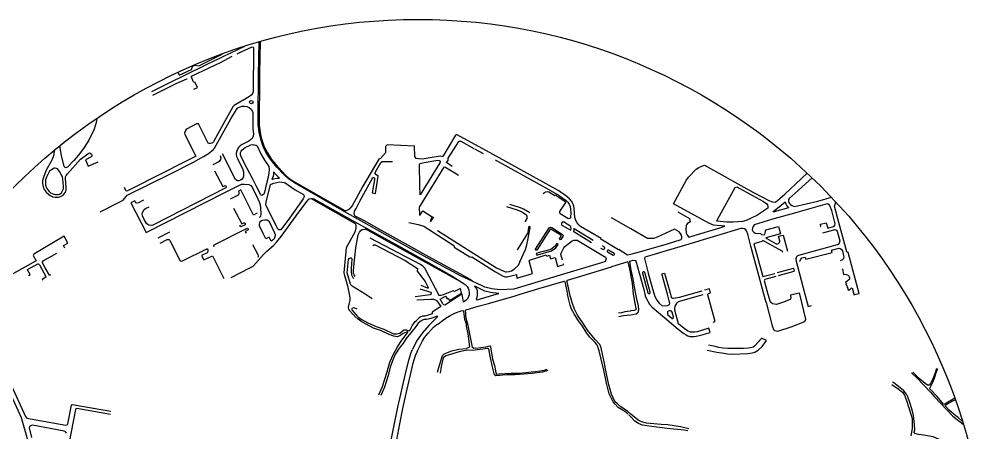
# Model space of a CAD drawing. Header units: inches. Extents: x 1286 to 7442, y -84 to 3420.
# Drawn here: x 5743 to 7442, y 2695 to 3420 of the extents above; entities that cross this region are included whole.
import ezdxf

# ---------------------------------------------------------------- set-up
doc = ezdxf.new("R2010")
doc.units = ezdxf.units.IN
doc.header["$LTSCALE"] = 3
doc.header["$MEASUREMENT"] = 0
doc.layers.add('ARQ_INDICAÇÃO', color=133, linetype='Continuous')

msp = doc.modelspace()

# ---------------------------------------------------------------- linework, layer by layer
at = {"color": 8, "linetype": 'Continuous'}
for p, q in [((6541.405, 3193, 67.635), (6557.05, 3184.488, 67.721)), ((6332.901, 3060.874, 49.46), (6254.478, 3105.661, 45.472)), ((6815.902, 3052.198, 76.195), (6781.967, 3071.624, 75.783)), ((5986.404, 3036.523, 54.927), (6006.932, 3047.211, 53.871)), ((6810.671, 2994.328, 72.903), (6782.031, 2985.88, 71.431)), ((6813.887, 2995.768, 73.159), (6815.899, 2996.337, 73.387)), ((6815.898, 2983.202, 74.219), (6813.887, 2995.768, 73.159)), ((7073.444, 2975.756), (7101.229, 2983.315)), ((7074.87, 2970.413), (7102.8, 2977.77)), ((7101.229, 2983.315), (7102.8, 2977.77)), ((6919.924, 2937.482), (6941.281, 2943.458)), ((6362.215, 2929.682), (6349.552, 2937.509)), ((6546.084, 2927.8), (6579.399, 2937.499)), ((7053.279, 2922.984), (7049.353, 2937.475)), ((7056.482, 2937.475), (7060.223, 2924.344)), ((6815.885, 2722.114), (6812.232, 2725.919))]:
    msp.add_line(p, q, dxfattribs=at)
msp.add_lwpolyline([(6146.927, 3274.711), (6147.615, 3276.636), (6149.71, 3277.74), (6151.963, 3277.008), (6153.008, 3274.884), (6152.212, 3272.655), (6150.057, 3271.672), (6147.849, 3272.531)], close=True, dxfattribs=at)
for points in [[(6898.304, 3082.075), (6918.623, 3070.184), (6920.175, 3064.552), (6916.943, 3062.824), (6914.783, 3060.856), (6913.839, 3059.496), (6913.098, 3057.648), (6912.346, 3052.304), (6913.29, 3044.992), (6915.306, 3040.816), (6917.658, 3037.984), (6933.002, 3042.128), (6972.01, 3054.272), (6981.082, 3056.768), (6960.73, 3058.688), (6953.002, 3062.336), (6890.911, 3096.424), (6913.203, 3136.947), (6916.828, 3143.259), (6930.282, 3156.8), (6935.306, 3159.824), (6940.698, 3162.48), (6944.906, 3163.872), (6981.098, 3144.384), (7003.546, 3131.44), (7031.258, 3116.352), (7046.89, 3107.984), (7057.946, 3101.888), (7064.57, 3099.648), (7069.722, 3099.312), (7086.186, 3113.072), (7114.714, 3139.936), (7125.613, 3149.831)], [(7133.896, 3141.984), (7104.065, 3114.799), (7093.457, 3105.695), (7092.801, 3103.615), (7092.721, 3101.135), (7093.185, 3098.815), (7094.289, 3096.719), (7096.177, 3094.927), (7098.433, 3093.231), (7101.105, 3091.999), (7103.313, 3091.375), (7144.305, 3101.135), (7167.853, 3107.839)], [(7001.626, 3126.128), (7029.258, 3110.8), (7048.554, 3100.032), (7054.266, 3096.496), (7055.786, 3094.4), (7056.458, 3091.808), (7056.202, 3088.72), (7045.898, 3081.504), (7036.842, 3075.936), (7018.17, 3067.216), (7011.578, 3065.12), (6995.562, 3064), (6984.25, 3064.064), (6967.191, 3065.576), (6966.591, 3065.928), (6968.687, 3069.896), (6999.183, 3124.936), (7001.626, 3126.128)], [(7148.813, 3056.44), (7149.562, 3056.608), (7148.682, 3060.432), (7158.906, 3062.88), (7161.642, 3053.424), (7171.482, 3056.368), (7172.618, 3056.992), (7174.074, 3059.04), (7174.41, 3060.96), (7168.522, 3084.288), (7165.962, 3091.28), (7164.362, 3093.712), (7162.266, 3095.84), (7160.442, 3096.304), (7107.402, 3080.896), (7062.698, 3068.48), (7032.33, 3059.52), (7030.282, 3056.608), (7029.258, 3053.808), (7029.05, 3050.832), (7029.818, 3048.384), (7031.802, 3046.24), (7034.026, 3044.848), (7043.306, 3044.304), (7044.874, 3043.216), (7045.882, 3041.504), (7050.975, 3042.312), (7052.639, 3050.312), (7074.911, 3056.44), (7078.527, 3043.432), (7052.991, 3036.488), (7054.303, 3035.144), (7070.799, 3026.04), (7073.007, 3025.912), (7075.023, 3026.712), (7076.543, 3028.28), (7077.263, 3029.896), (7077.263, 3031.416), (7075.279, 3039.576), (7083.071, 3041.416), (7090.78, 3012.894)], [(7089.69, 3092.928), (7092.602, 3089.376), (7067.594, 3082.16), (7065.386, 3082), (7065.386, 3082.768), (7076.17, 3090.896), (7086.458, 3099.632), (7087.642, 3096.416), (7089.69, 3092.928)], [(7210.954, 2937.467), (7216.694, 2939.036), (7197.135, 3010.984), (7194.831, 3011.96), (7181.114, 3063.28), (7173.402, 3092.368), (7174.234, 3095.904), (7175.546, 3099.52), (7175.589, 3099.582)], [(6815.899, 3007.933), (6831.05, 3011.936), (6853.178, 3018.624), (6880.122, 3026.288), (6904.186, 3033.584), (6905.21, 3036.208), (6905.242, 3038.384), (6904.986, 3041.008), (6903.322, 3044.304), (6900.458, 3047.28), (6892.423, 3051.505), (6862.362, 3037.968), (6855.786, 3035.568), (6852.394, 3035.12), (6845.258, 3035.392), (6815.902, 3052.198)], [(7049.353, 2937.475), (7040.49, 2970.192), (7026.634, 3022.048), (7021.098, 3042.704), (7019.594, 3047.824), (7017.626, 3050.592), (7015.354, 3052.192), (7012.01, 3053.104), (7009.05, 3052.976), (6966.106, 3039.936), (6905.85, 3022.192), (6877.994, 3013.712), (6852.858, 3006.208), (6840.186, 3002.672), (6839.834, 3000.016), (6846.41, 2974.72), (6853.882, 2946.992), (6856.9, 2937.486)], [(7153.055, 3045.416), (7171.935, 3050.856), (7173.471, 3051.048), (7175.135, 3050.728), (7176.687, 3049.752), (7177.951, 3048.088), (7182.527, 3031.096), (7181.455, 3027.224), (7179.471, 3024.968), (7177.727, 3024.28), (7109.935, 3005.784), (7108.111, 3005.016), (7106.655, 3003.384), (7105.247, 2999.72), (7105.231, 2997.736), (7121.392, 2937.471)], [(7082.641, 3010.75), (7082.207, 3012.68), (7081.535, 3013.288), (7047.407, 3031.944), (7045.599, 3030.248), (7031.999, 3026.248), (7039.903, 2996.056), (7047.615, 2968.76), (7068.875, 2974.211)], [(7112.925, 2994.285), (7112.719, 2995.352), (7113.407, 2997.736), (7115.887, 3001.304), (7121.935, 3002.712), (7122.735, 2999.176), (7168.943, 3011), (7168.159, 3015.064), (7179.231, 3018.04), (7181.359, 3018.184), (7183.327, 3017.688), (7185.071, 3016.6), (7187.183, 3013.64), (7189.375, 3004.84), (7189.535, 3002.536), (7189.247, 3000.792), (7188.367, 2999.208), (7187.343, 2997.944), (7185.999, 2997.128), (7183.033, 2996.298)], [(6815.899, 2996.337), (6820.111, 2997.528), (6823.535, 2996.904), (6824.927, 2996.088), (6830.447, 2975.304), (6838.511, 2945.736), (6840.603, 2937.487)], [(6824.629, 2937.488), (6822.351, 2950.312), (6819.903, 2964.408), (6815.951, 2982.872), (6815.898, 2983.202)], [(6849.615, 2941.192), (6840.383, 2975.528), (6839.487, 2976.584), (6837.679, 2976.84), (6836.927, 2976.44), (6836.383, 2975.64), (6836.527, 2974.376), (6845.983, 2939.8), (6846.815, 2938.872), (6847.935, 2938.424), (6849.151, 2939.048), (6849.663, 2940.024), (6849.615, 2941.192)], [(6880.242, 2937.484), (6870.383, 2973.48), (6875.263, 2974.744), (6885.353, 2937.484)], [(7186.67, 2982.055), (7187.279, 2981.816), (7189.343, 2971.912), (7191.647, 2972.504), (7193.871, 2972.392), (7195.615, 2971.864), (7197.343, 2970.744), (7198.239, 2969.704), (7199.679, 2966.408), (7199.775, 2965), (7199.439, 2963.912), (7198.687, 2962.952), (7192.623, 2958.344), (7194.639, 2955.56), (7193.471, 2954.488), (7195.839, 2951.72), (7194.815, 2950.648), (7197.279, 2948.024), (7196.063, 2946.872), (7198.511, 2944.328), (7202.735, 2948.456), (7204.015, 2948.632), (7207.104, 2937.467)], [(6815.898, 2968.912), (6818.175, 2956.84), (6820.265, 2937.488)], [(7070.279, 2968.946), (7051.103, 2963.528), (7049.999, 2961.288), (7050.191, 2959.56), (7056.482, 2937.475)], [(6951.286, 2937.481), (6951.295, 2937.64), (6952.303, 2938.68), (6955.919, 2939.848), (6953.837, 2947.025), (6945.139, 2944.703)], [(7112.447, 2937.472), (7111.951, 2939.496), (7103.519, 2937.472)], [(6321.744, 2937.51), (6322.9, 2931.371), (6322.628, 2927.323), (6320.036, 2914.891), (6320.58, 2911.371), (6321.508, 2909.851), (6334.532, 2895.467)], [(6465.097, 2937.504), (6464.804, 2937.163), (6463.524, 2936.459), (6437.732, 2933.243)], [(6440.164, 2927.803), (6464.676, 2929.163), (6469.604, 2928.619), (6472.644, 2927.915), (6474.404, 2927.147), (6475.7, 2925.867), (6482.276, 2915.883), (6482.148, 2915.483), (6467.412, 2905.915), (6467.236, 2903.323), (6460.5, 2900.667), (6454.692, 2899.227), (6451.812, 2899.147), (6450.084, 2899.067), (6446.116, 2897.163), (6443.284, 2895.179), (6439.844, 2891.595)], [(6489.675, 2937.503), (6486.82, 2936.283), (6482.34, 2935.419), (6479.092, 2935.579), (6478.107, 2937.503)], [(6519.4, 2937.501), (6489.412, 2918.635), (6487.764, 2919.131), (6486.276, 2920.539), (6483.476, 2924.715), (6481.3, 2929.163), (6490.596, 2934.107), (6493.316, 2929.211), (6495.396, 2930.539), (6497.572, 2926.699), (6515.854, 2937.501)], [(6532.237, 2937.501), (6532.18, 2936.475), (6531.3, 2933.643), (6529.396, 2929.723), (6527.636, 2927.691), (6524.804, 2925.115), (6522.26, 2923.675), (6520.013, 2937.501)], [(6526.82, 2910.187), (6548.292, 2916.427), (6565.972, 2921.243), (6613.22, 2934.955), (6621.486, 2937.497)], [(6546.418, 2937.5), (6546.377, 2935.753), (6545.641, 2931.689), (6544.617, 2928.761), (6546.084, 2927.8)], [(6811.436, 2726.749), (6810.731, 2727.483), (6805.403, 2731.979), (6799.499, 2735.387), (6793.963, 2738.571), (6788.299, 2744.363), (6784.635, 2748.651), (6777.691, 2762.891), (6773.179, 2781.691), (6768.603, 2804.123), (6763.915, 2823.595), (6760.587, 2838.331), (6758.267, 2845.083), (6756.059, 2849.419), (6752.443, 2853.371), (6744.139, 2861.899), (6737.723, 2870.699), (6731.227, 2881.675), (6723.099, 2892.379), (6716.332, 2903.131), (6711.884, 2911.211), (6709.452, 2918.299), (6706.572, 2930.075), (6704.638, 2937.493)], [(6815.859, 2726.922), (6810.123, 2732.235), (6798.603, 2740.203), (6792.331, 2744.987), (6788.075, 2749.131), (6781.995, 2762.283), (6777.419, 2778.555), (6773.371, 2798.059), (6768.507, 2821.883), (6763.003, 2845.931), (6760.683, 2849.947), (6753.163, 2857.819), (6739.931, 2874.475), (6731.563, 2887.435), (6722.188, 2900.987), (6717.132, 2911.131), (6713.612, 2921.131), (6709.612, 2934.587), (6708.909, 2937.493)], [(6815.894, 2901.618), (6819.039, 2901.944), (6825.423, 2903.16), (6828.607, 2905.784), (6829.983, 2910.2), (6829.215, 2917.16), (6825.599, 2932.024), (6824.629, 2937.488)], [(6820.265, 2937.488), (6820.591, 2934.472), (6822.991, 2921.8), (6824.783, 2912.392), (6824.559, 2910.216), (6822.031, 2909.08), (6815.895, 2908.192)], [(6840.603, 2937.487), (6841.311, 2934.696), (6843.199, 2929.528), (6848.575, 2920.248), (6853.455, 2914.888), (6875.391, 2896.232), (6899.247, 2876.392), (6909.199, 2868.648), (6912.767, 2866.312), (6916.159, 2864.68), (6919.711, 2863.64), (6923.071, 2863.288), (6927.855, 2863.4), (6933.551, 2864.344), (6942.735, 2866.744), (6955.407, 2870.472), (6952.751, 2877.8), (6939.855, 2873.784), (6932.431, 2871.8), (6927.423, 2870.888), (6923.023, 2870.68), (6920.527, 2870.744), (6915.583, 2873.256), (6909.743, 2877.256), (6899.663, 2885.576), (6893.167, 2909.448), (6893.199, 2912.136), (6893.935, 2916.52), (6895.183, 2919.736), (6897.471, 2922.712), (6899.775, 2924.744), (6942.973, 2937)], [(6856.9, 2937.486), (6858.154, 2933.536), (6861.546, 2927.136), (6865.338, 2921.696), (6870.858, 2917.408), (6880.303, 2918.024), (6883.887, 2919.4), (6884.207, 2921.832), (6883.407, 2925.928), (6880.242, 2937.484)], [(6885.353, 2937.484), (6886.671, 2932.616), (6887.743, 2931.464), (6889.119, 2930.728), (6890.607, 2930.472), (6901.503, 2932.328), (6919.924, 2937.482)], [(6960.224, 2888.678), (6963.824, 2889.702), (6951.215, 2936.296), (6951.286, 2937.481)], [(7053.279, 2922.984), (7063.935, 2882.136), (7066.063, 2875.416), (7068.239, 2873.752), (7073.727, 2872.664), (7097.135, 2880.504), (7120.991, 2889.496), (7123.103, 2894.008), (7112.447, 2937.472)], [(7103.519, 2937.472), (7096.351, 2935.752), (7096.399, 2930.664), (7095.359, 2928.344), (7082.079, 2922.888), (7071.791, 2919.672), (7064.463, 2920.632), (7060.223, 2924.344)], [(7121.392, 2937.471), (7127.135, 2916.056), (7132.959, 2917.56)], [(7207.104, 2937.467), (7207.375, 2936.488), (7210.954, 2937.467)], [(6336.788, 2898.507), (6326.98, 2909.979), (6326.548, 2911.419), (6327.332, 2913.467), (6329.844, 2914.027), (6335.092, 2911.643)], [(6441.124, 2836.987), (6450.388, 2856.027), (6454.532, 2862.139), (6460.372, 2869.323), (6469.7, 2879.563), (6475.284, 2884.187), (6477.412, 2885.115), (6489.236, 2894.219), (6498.948, 2900.299), (6508.116, 2904.763), (6517.956, 2908.139), (6521.14, 2908.923)], [(6521.14, 2908.923), (6521.769, 2908.825), (6522.553, 2906.985), (6524.281, 2893.625), (6526.201, 2887.449), (6526.873, 2884.345), (6526.985, 2881.321), (6529.705, 2868.201), (6532.825, 2845.145), (6531.513, 2843.785), (6527.465, 2842.361)], [(6544.121, 2842.617), (6540.201, 2842.553), (6538.121, 2844.121), (6537.289, 2847.449), (6530.201, 2882.857), (6528.201, 2890.793), (6526.649, 2899.465), (6526.345, 2904.985), (6526.057, 2908.665), (6526.009, 2909.769), (6526.313, 2910.249), (6526.82, 2910.187)], [(6815.895, 2908.192), (6814.511, 2907.992), (6805.551, 2906.552), (6799.279, 2905.08), (6794.175, 2904.12)], [(6888.607, 2906.04), (6887.279, 2907.656), (6885.279, 2908.568), (6883.279, 2908.648), (6881.695, 2908.04), (6880.527, 2906.616), (6880.015, 2904.84), (6880.383, 2902.12), (6888.479, 2895.128), (6889.503, 2895.128), (6890.351, 2895.704), (6890.991, 2897.592), (6888.607, 2906.04)], [(6373.643, 2760.987), (6380.219, 2775.707), (6388.203, 2801.291), (6393.275, 2818.603), (6399.451, 2832.603), (6406.395, 2845.019), (6413.963, 2856.859), (6424.219, 2869.659), (6424.395, 2870.923), (6423.979, 2871.307), (6422.075, 2871.179), (6416.283, 2868.379), (6410.779, 2864.459), (6405.707, 2863.019), (6400.043, 2863.675), (6392.011, 2866.907), (6378.507, 2873.179), (6364.523, 2877.9), (6343.723, 2889.212), (6335.787, 2894.684)], [(6336.971, 2897.74), (6342.939, 2893.676), (6354.123, 2887.164), (6368.811, 2881.116), (6382.283, 2876.235), (6399.211, 2867.803), (6405.291, 2867.835), (6410.427, 2869.339), (6414.523, 2873.003), (6418.427, 2875.147), (6421.883, 2875.067), (6426.203, 2873.595), (6427.147, 2873.963), (6428.555, 2874.923), (6432.155, 2881.851), (6437.559, 2889.582), (6439.844, 2891.595)], [(6442.42, 2886.571), (6446.212, 2890.155), (6448.292, 2891.531), (6450.564, 2892.523), (6453.828, 2893.611), (6457.396, 2893.979), (6465.252, 2895.755), (6470.676, 2897.419), (6475.172, 2898.971), (6476.324, 2899.243), (6476.836, 2899.051), (6476.996, 2898.587), (6476.66, 2897.787), (6461.508, 2882.779), (6449.668, 2869.371), (6440.964, 2856.939), (6436.1, 2848.427), (6432.596, 2840.379)], [(6795.023, 2898.52), (6802.975, 2900.28), (6815.894, 2901.618)], [(6442.587, 2886.74), (6437.371, 2878.987), (6421.707, 2859.851), (6415.131, 2850.011), (6409.595, 2842.699), (6403.195, 2832.955), (6398.795, 2823.627), (6394.171, 2811.243), (6389.483, 2793.211), (6383.675, 2774.443), (6377.387, 2759.579)], [(6949.842, 2839.226), (6966.738, 2835.578), (6975.49, 2834.634), (6985.49, 2833.066), (6994.914, 2832.57), (7021.426, 2833.242), (7029.026, 2834.442), (7033.25, 2835.578), (7036.61, 2837.37), (7039.314, 2839.578), (7046.354, 2846.09), (7053.682, 2856.426), (7045.122, 2860.266), (7044.45, 2859.242), (7033.73, 2846.89), (7030.786, 2844.65), (7025.826, 2843.45), (7022.114, 2842.97), (7013.538, 2842.538), (6995.09, 2842.234), (6986.098, 2842.394), (6977.89, 2842.97), (6970.498, 2844.026), (6963.954, 2845.93), (6952.226, 2847.914)], [(6385.416, 2634.855), (6392.443, 2667.483), (6407.323, 2739.115), (6420.491, 2797.579), (6426.427, 2821.771), (6430.617, 2835.481), (6432.596, 2840.379)], [(6476.459, 2800.843), (6480.059, 2812.955), (6483.035, 2822.491), (6485.387, 2829.819), (6488.587, 2833.115), (6501.931, 2837.979), (6514.315, 2841.051), (6527.465, 2842.361)], [(6670.283, 2803.467), (6661.035, 2801.035), (6642.939, 2798.203), (6612.795, 2795.995), (6597.819, 2795.851), (6578.795, 2794.219), (6576.683, 2796.363), (6573.227, 2810.283), (6569.211, 2828.859), (6566.827, 2841.547), (6564.731, 2842.235), (6538.279, 2838.815), (6529.739, 2839.339), (6522.74, 2838.248), (6514.538, 2836.411), (6491.435, 2829.179), (6486.859, 2826.107), (6483.291, 2810.795), (6481.323, 2799.227)], [(6544.121, 2842.617), (6552.439, 2844.23), (6561.819, 2845.371), (6568.475, 2846.747), (6569.579, 2845.403), (6573.387, 2823.659), (6576.427, 2812.459), (6579.147, 2800.091), (6580.443, 2797.291), (6585.003, 2797.803), (6605.483, 2798.827), (6613.531, 2799.067), (6619.835, 2798.779), (6632.411, 2800.251), (6640.827, 2801.291), (6648.811, 2801.739), (6656.107, 2802.859), (6664.635, 2804.123), (6669.275, 2805.819)], [(6441.124, 2836.987), (6437.702, 2829.214), (6432.807, 2814.417), (6428.665, 2796.008), (6422.479, 2768.64), (6415.144, 2737.224), (6410.102, 2709.802), (6403.083, 2672.891), (6395.531, 2638.123), (6392.139, 2621.627)], [(7352.166, 2807.051), (7349.366, 2798.027), (7346.054, 2788.875), (7341.942, 2781.147), (7339.654, 2777.995), (7338.374, 2777.707), (7336.374, 2778.091), (7332.47, 2780.859), (7321.862, 2789.787), (7310.534, 2800.715)], [(7384.217, 2755.019), (7381.35, 2753.515), (7371.606, 2747.355), (7366.663, 2744.667), (7365.031, 2744.299), (7358.566, 2751.419), (7353.27, 2757.995), (7342.246, 2769.707), (7341.014, 2771.035), (7340.79, 2771.787), (7340.886, 2774.043), (7345.958, 2782.923), (7348.742, 2789.995), (7351.334, 2798.251), (7354.486, 2807.051)], [(7308.63, 2799.627), (7318.486, 2790.411), (7342.566, 2765.211), (7348.838, 2757.611), (7380.679, 2723.563), (7399.137, 2709.657)], [(5721.353, 2774.932), (5743.767, 2726.673), (5745.911, 2721.057), (5755.383, 2688.593), (5758.279, 2674.401), (5758.967, 2667.617), (5759.319, 2649.217), (5758.503, 2633.681), (5753.527, 2594.241), (5744.199, 2520.145), (5743.431, 2517.761), (5742.935, 2517.441), (5741.799, 2517.473)], [(5725.593, 2784.228), (5753.431, 2722.833), (5756.087, 2719.937), (5824.295, 2707.809), (5827.319, 2708.881), (5828.183, 2710.273), (5834.471, 2742.881), (5834.791, 2743.585), (5835.511, 2743.825), (5903.46, 2732.07)], [(7273.798, 2779.162), (7285.094, 2771.786), (7292.902, 2765.403), (7296.278, 2760.443), (7299.798, 2751.195), (7307.991, 2725.067), (7309.415, 2719.179), (7309.575, 2714.027), (7309.495, 2707.627), (7309.591, 2702.107), (7307.351, 2688.971)], [(7412.737, 2660.177), (7409.815, 2661.291), (7395.623, 2667.803), (7376.503, 2675.483), (7366.711, 2679.323), (7355.863, 2683.355), (7346.295, 2687.019), (7330.007, 2690.203), (7320.791, 2691.499), (7314.183, 2693.211), (7313.399, 2693.755), (7313.015, 2694.107), (7312.999, 2695.307), (7314.167, 2699.467), (7313.911, 2708.651), (7311.687, 2724.715), (7310.151, 2732.395), (7305.975, 2745.547), (7302.118, 2757.643), (7299.75, 2761.995), (7295.046, 2767.851), (7276.822, 2782.394), (7275.318, 2783.306)], [(5902.544, 2726.392), (5843.879, 2736.785), (5842.103, 2736.481), (5841.399, 2734.977), (5826.487, 2656.657)], [(7397.513, 2714.972), (7390.327, 2721.131), (7386.065, 2724.047), (7375.201, 2733.535), (7367.719, 2741.819), (7368.263, 2743.035), (7371.671, 2745.083), (7380.982, 2750.283), (7385.189, 2752.274)], [(6915.803, 2697.867), (6909.531, 2698.795), (6879.803, 2701.627), (6848.299, 2705.787), (6836.523, 2708.011), (6829.243, 2710.667), (6822.987, 2715.013), (6815.885, 2722.114)], [(6917.915, 2701.515), (6903.083, 2704.907), (6891.835, 2706.667), (6880.539, 2708.171), (6869.403, 2709.035), (6843.243, 2711.275), (6834.747, 2713.691), (6828.955, 2716.699), (6818.655, 2724.511), (6815.886, 2727.057)], [(5825.383, 2693.937), (5824.679, 2695.425), (5823.319, 2696.449), (5821.767, 2697.105), (5765.831, 2707.601), (5764.247, 2707.329), (5761.895, 2706.193), (5760.823, 2705.233), (5760.183, 2703.137), (5764.294, 2685.953)]]:
    msp.add_lwpolyline(points, dxfattribs=at)
at = {"color": 8, "linetype": 'Continuous', "extrusion": (-0.464248, -0.806825, 0.365387), "elevation": -5392.118}
msp.add_lwpolyline([(4178.218, 2179.209), (4026.808, 2172.6), (3981.516, 2170.117)], dxfattribs=at)
at = {"color": 8, "linetype": 'Continuous', "extrusion": (-0.035381, -0.008569, 0.999337), "elevation": -193.279}
msp.add_lwpolyline([(-1331.586, 7312.48), (-1318.968, 7324.347), (-1319.09, 7330.226)], dxfattribs=at)
at = {"color": 8, "linetype": 'Continuous', "extrusion": (-0.860815, -0.139955, 0.489295), "elevation": -6246.129}
msp.add_lwpolyline([(-1862.563, 3587.935), (-1843.856, 3589.77), (-1836.637, 3590.143)], dxfattribs=at)
at = {"color": 8, "linetype": 'Continuous', "extrusion": (0.006596, -0.198478, 0.980083), "elevation": -477.886}
msp.add_lwpolyline([(6799.359, 2696.886), (6828.972, 2704.621), (6877.467, 2718.196)], dxfattribs=at)
at = {"color": 8, "linetype": 'Continuous', "extrusion": (0.113523, -0.541663, 0.832895), "elevation": -787.806}
msp.add_lwpolyline([(7083.24, 1297.644), (7117.834, 1301.464), (7163.547, 1305.801)], dxfattribs=at)
at = {"color": 8, "linetype": 'Continuous', "extrusion": (-0.035857, -0.022967, 0.999093), "elevation": -243.757}
msp.add_lwpolyline([(1043.071, 7070.741), (1042.745, 7070.882), (1042.74, 7070.224)], dxfattribs=at)
at = {"color": 8, "linetype": 'Continuous'}
for points in [[(6124.87, 3359.404, 52.952), (6132.132, 3363.003, 52.095), (6151.62, 3371.499, 48.911), (6153.252, 3371.179, 48.623), (6153.812, 3370.411, 48.623), (6154.02, 3369.451, 48.607), (6153.268, 3292.667, 47.007), (6151.716, 3289.819, 47.247), (6149.508, 3287.163, 47.183), (6146.756, 3284.875, 47.423), (6140.772, 3281.179, 47.871), (6122.644, 3270.827, 50.719), (6119.78, 3268.603, 51.439), (6117.78, 3266.395, 52.079), (6090.948, 3219.259, 59.903), (6083.316, 3205.195, 61.871), (6081.764, 3203.531, 62.127), (6080.628, 3202.795, 62.527), (6078.564, 3202.059, 62.975), (6076.228, 3202.123, 63.247), (6074.324, 3202.859, 63.167), (6072.916, 3205.227, 63.231), (6057.412, 3236.747, 63.503), (6056.068, 3236.827, 63.487), (6053.988, 3236.347, 63.407), (6037.124, 3227.835, 63.359), (6035.684, 3226.699, 63.599), (6033.748, 3223.947, 63.583), (6032.852, 3220.699, 63.599), (6033.012, 3218.363, 63.695), (6034.164, 3215.579, 63.695), (6052.596, 3179.643, 63.663), (6050.996, 3178.571, 63.711), (6050.788, 3178.795, 63.695), (6023.7, 3165.211, 66.527), (5998.788, 3152.219, 66.591), (5932.388, 3119.163, 66.863), (5930.532, 3118.539, 67.055), (5927.364, 3125.067, 67.007)], [(6137.719, 3372.551, 50.968), (6113.236, 3360.667, 54.239), (6069.572, 3339.291, 58.943), (6001.924, 3306.139, 62.927), (5974.548, 3292.555, 63.871)], [(6537.64, 2960.271, 58.988), (6517.932, 2969.415, 58.016), (6471.655, 2994.367, 55.431), (6435.147, 3014.546, 54.797), (6384.856, 3042.565, 51.707), (6304.422, 3087.179, 47.484), (6225.716, 3133.003, 45.055), (6214.644, 3140.475, 44.751), (6207.364, 3146.891, 44.351), (6194.548, 3160.267, 44.079), (6182.852, 3174.907, 44.335), (6175.268, 3186.939, 44.559), (6170.564, 3196.907, 44.895), (6167.028, 3207.339, 44.831), (6163.732, 3221.819, 45.535), (6161.956, 3234.715, 45.663), (6161.716, 3250.587, 46.143), (6162.452, 3322.075, 47.327), (6163.596, 3380.433, 48.561)], [(6165.501, 3380.983, 48.615), (6164.556, 3325.511, 47.335), (6164.044, 3293.815, 46.935), (6163.756, 3260.183, 46.103), (6163.98, 3234.391, 45.511), (6166.028, 3218.071, 45.031), (6168.572, 3208.647, 44.679), (6172.108, 3198.231, 44.615), (6174.812, 3192.407, 44.487), (6178.604, 3185.431, 44.311), (6185.388, 3174.215, 44.295), (6192.78, 3165.335, 43.927), (6209.66, 3146.599, 44.327), (6215.516, 3141.415, 44.311), (6222.492, 3136.615, 44.471), (6258.172, 3115.895, 45.527), (6313.74, 3084.791, 47.895), (6315.228, 3084.375, 47.687), (6316.108, 3084.615, 47.591), (6319.036, 3085.799, 48.103), (6322.585, 3087.926, 48.569)], [(6021.039, 3327.045, 59.978), (6023.316, 3321.899, 59.951), (6044.964, 3331.947, 59.807), (6046.996, 3336.987, 59.791), (6047.492, 3337.611, 59.679), (6051.556, 3339.611, 59.615), (6057.764, 3338.283, 59.631), (6097.636, 3358.027, 58.767), (6097.995, 3358.936, 58.704)], [(6049.176, 3297.26, 61.182), (6055.716, 3300.155, 60.895), (6051.396, 3309.003, 60.815), (6049.252, 3309.723, 61.039), (6048.1, 3310.907, 61.119), (6044.9, 3318.859, 61.007), (6045.108, 3320.091, 60.879), (6046.164, 3320.939, 60.687), (6095.588, 3344.523, 56.111), (6116.396, 3355.204, 53.953)], [(5976.852, 3286.731, 63.775), (6018.276, 3307.339, 62.175), (6036.484, 3315.851, 61.327), (6037.469, 3315.724, 61.327)], [(5884.724, 3082.331, 66.895), (5925.092, 3102.555, 66.783), (5931.892, 3111.323, 66.783), (6009.252, 3149.707, 66.447), (6047.284, 3168.891, 63.967), (6066.148, 3179.163, 63.151), (6074.532, 3184.331, 63.103), (6083.364, 3191.835, 63.135), (6085.06, 3193.771, 62.735), (6091.044, 3204.651, 61.343), (6114.116, 3245.259, 54.527), (6123.956, 3262.011, 51.599), (6126.404, 3264.555, 50.959), (6129.204, 3266.139, 50.223), (6133.156, 3267.451, 49.247), (6137.764, 3267.899, 48.383), (6142.276, 3267.275, 47.679), (6145.972, 3265.387, 47.135), (6149.828, 3262.267, 46.655), (6152.244, 3258.235, 46.575), (6152.692, 3256.523, 46.639), (6152.564, 3229.003, 45.951), (6153.108, 3222.859, 45.951), (6153.876, 3219.435, 45.935), (6153.876, 3217.483, 45.935), (6152.532, 3213.467, 46.095), (6151.012, 3210.811, 46.271), (6148.74, 3208.267, 46.351), (6145.732, 3206.091, 46.783), (6134.036, 3200.395, 48.895), (6130.276, 3197.771, 49.375), (6127.556, 3195.035, 49.871), (6125.556, 3192.123, 50.303), (6124.308, 3189.227, 50.687), (6123.572, 3185.243, 51.007), (6123.62, 3182.715, 51.039), (6124.132, 3179.499, 51.247), (6125.508, 3175.611, 51.423), (6135.188, 3156.427, 53.151), (6136.004, 3152.619, 53.535), (6136.084, 3144.843, 54.495), (6135.828, 3143.163, 54.719), (6134.98, 3141.419, 55.135), (6133.668, 3139.739, 55.567), (6130.724, 3137.467, 56.047), (6128.228, 3136.363, 56.559), (6126.356, 3136.523, 56.863), (6124.676, 3137.035, 56.911), (6122.1, 3139.019, 57.007), (6099.348, 3183.803, 57.583)], [(5878.629, 3246.167, 60.175), (5878.601, 3245.796, 60.176), (5877.529, 3239.092, 60.144), (5876.153, 3233.012, 60.016), (5874.185, 3227.028, 60.032), (5864.921, 3208.18, 59.76), (5856.537, 3195.124, 59.184), (5846.85, 3181.87, 57.848), (5838.392, 3172.19, 56.559), (5827.515, 3160.787, 54.956), (5825.753, 3159.876, 54.64), (5823.623, 3159.456, 53.974), (5821.385, 3161.572, 53.744)], [(6795.722, 3015.904, 73.048), (6794.548, 3015.403, 73.135), (6763.348, 3034.187, 71.423), (6763.732, 3035.227, 71.071), (6727.636, 3056.603, 69.199), (6724.612, 3059.211, 69.215), (6721.668, 3062.619, 69.215), (6719.412, 3066.731, 69.215), (6717.716, 3071.947, 69.199), (6716.724, 3088.043, 68.975), (6715.796, 3091.963, 69.119), (6714.036, 3096.651, 69.119), (6711.876, 3100.827, 69.119), (6708.468, 3105.035, 69.007), (6700.868, 3111.419, 68.783), (6694.052, 3115.803, 68.383), (6689.636, 3118.923, 68.495), (6644.996, 3143.883, 68.159), (6574.148, 3182.619, 67.631), (6511.3, 3217.051, 67.551), (6509.636, 3217.259, 67.327), (6508.292, 3216.651, 67.327), (6485.812, 3179.275, 67.407), (6484.276, 3179.051, 67.199), (6481.38, 3179.803, 66.591), (6449.588, 3174.763, 63.679), (6443.076, 3174.987, 63.455), (6439.156, 3176.027, 63.055), (6437.764, 3177.611, 63.007), (6436.9, 3179.275, 62.927), (6436.532, 3197.675, 62.351), (6388.372, 3199.483, 61.215), (6387.204, 3198.843, 61.199), (6385.284, 3196.907, 61.023), (6385.108, 3196.075, 60.879), (6385.668, 3185.979, 61.023), (6376.804, 3175.867, 60.623), (6373.86, 3174.571, 60.479), (6344.836, 3125.835, 55.007), (6326.74, 3092.939, 49.167), (6322.585, 3087.926, 48.569)], [(5821.385, 3161.572, 53.744), (5817.081, 3181.252, 53.12), (5813.657, 3197.897, 52.829)], [(6160.129, 3198.101, 45.708), (6166.649, 3183.881, 45.223), (6173.177, 3172.761, 44.999), (6180.761, 3161.881, 44.887), (6181.113, 3156.745, 45.127), (6180.777, 3150.537, 45.575), (6179.465, 3142.825, 46.487), (6177.385, 3134.409, 47.303), (6172.345, 3114.393, 50.295), (6171.625, 3113.001, 50.551), (6168.233, 3110.985, 51.223), (6167.321, 3111.129, 51.639), (6166.697, 3111.817, 51.783), (6158.249, 3127.913, 53.639), (6151.929, 3140.473, 54.567), (6142.857, 3158.169, 53.399), (6132.169, 3178.841, 50.935), (6130.985, 3182.185, 50.679), (6130.857, 3184.681, 50.455), (6131.129, 3186.537, 50.295), (6132.073, 3188.585, 49.943), (6133.449, 3190.553, 49.415), (6136.425, 3193.017, 48.887), (6139.337, 3194.873, 48.151), (6149.305, 3199.689, 46.759), (6152.537, 3200.121, 46.231), (6154.537, 3200.025, 45.895), (6158.377, 3199.065, 45.751), (6160.129, 3198.101, 45.681)], [(6502.18, 3161.799, 67.169), (6492.308, 3168.459, 67.055), (6495.94, 3173.163, 67.439), (6495.252, 3174.475, 67.311), (6495.396, 3176.139, 67.311), (6514.228, 3205.787, 67.519), (6514.98, 3206.219, 67.503), (6517.492, 3206.011, 67.503), (6540.284, 3193.61, 67.628)], [(5803.741, 3189.782, 52.412), (5803.737, 3189.652, 52.416), (5803.113, 3183.22, 52.704), (5802.041, 3178.628, 52.704), (5800.009, 3173.028, 52.88), (5790.217, 3155.252, 53.392), (5787.369, 3148.98, 53.36), (5785.081, 3142.468, 53.728), (5784.185, 3139.22, 54.224), (5783.641, 3136.82, 54.144), (5783.545, 3131.86, 54.352), (5784.553, 3126.244, 54.512), (5786.361, 3121.572, 54.736), (5790.009, 3116.484, 55.088), (5794.441, 3112.324, 55.264), (5796.681, 3110.916, 55.44), (5801.497, 3108.708, 55.552), (5805.625, 3107.732, 55.712), (5811.289, 3107.7, 55.744), (5813.689, 3108.244, 55.744), (5817.673, 3110.26, 55.696), (5819.673, 3111.684, 55.664), (5821.529, 3113.476, 55.52), (5823.209, 3115.844, 55.392), (5824.377, 3118.42, 55.424), (5824.985, 3121.076, 55.136), (5825.305, 3124.532, 55.008), (5823.785, 3141.172, 54.176), (5823.977, 3143.588, 54.048), (5825.209, 3146.02, 54.16), (5827.177, 3148.724, 54.592), (5849.977, 3174.676, 57.84), (5864.969, 3185.22, 59.6), (5866.313, 3185.428, 59.648), (5868.009, 3184.788, 59.664), (5869.225, 3183.508, 59.888), (5869.833, 3182.02, 59.936), (5869.897, 3180.1, 59.92), (5869.017, 3178.948, 59.904), (5858.697, 3173.588, 59.888), (5863.913, 3162.292, 59.952), (5881.209, 3170.164, 59.936)], [(6095.06, 3181.275, 57.647), (6096.292, 3177.195, 57.487), (6095.828, 3173.835, 57.615), (6094.948, 3172.299, 57.615), (6093.732, 3170.747, 57.599), (6091.748, 3169.131, 57.631), (6082.327, 3164.454, 58.139)], [(6330.628, 3078.383, 49.087), (6331.188, 3083.467, 49.135), (6333.684, 3088.299, 49.487), (6340.228, 3101.003, 51.455), (6363.316, 3142.235, 58.143), (6364.276, 3142.459, 58.367), (6365.332, 3142.219, 58.815), (6365.892, 3141.307, 58.895), (6366.132, 3138.459, 58.991), (6362.1, 3115.675, 58.975), (6367.828, 3114.571, 58.847), (6372.26, 3144.507, 58.671), (6368.58, 3147.899, 58.607), (6367.22, 3149.595, 58.591), (6367.46, 3151.371, 58.815), (6377.14, 3168.587, 60.431), (6379.348, 3170.235, 60.431), (6380.852, 3170.699, 60.431), (6397.812, 3170.283, 61.551)], [(6488.321, 3160.468, 67.148), (6487.956, 3160.395, 67.119), (6444.388, 3090.347, 64.431), (6444.404, 3090.1, 64.448)], [(6446.148, 3167.053, 63.558), (6453.268, 3168.635, 63.743), (6477.476, 3172.683, 66.767), (6479.796, 3172.331, 67.199), (6480.804, 3171.771, 67.247), (6481.332, 3170.891, 67.311), (6481.3, 3168.619, 67.359), (6480.932, 3167.979, 67.359), (6446.292, 3111.915, 64.127), (6445.639, 3128.17, 63.907), (6444.772, 3163.947, 63.423), (6445.06, 3165.947, 63.423), (6446.148, 3167.053, 63.423)], [(6513.737, 3145.621, 67.631), (6512.772, 3146.331, 67.631), (6489.796, 3160.763, 67.263), (6489.595, 3160.723, 67.247)], [(6577.788, 3173.206, 67.834), (6622.42, 3148.923, 68.079), (6670.804, 3121.755, 68.399), (6690.26, 3110.619, 68.191), (6696.74, 3106.411, 68.223), (6701.844, 3102.619, 68.335), (6705.54, 3099.051, 68.623), (6707.684, 3095.467, 68.959), (6709.252, 3091.307, 68.975), (6710.116, 3086.283, 69.119), (6710.484, 3081.739, 69.007), (6710.26, 3071.643, 68.927), (6708.9, 3070.587, 68.735), (6705.972, 3069.979, 68.335), (6705.38, 3070.219, 68.191), (6691.796, 3078.667, 67.439), (6691.204, 3080.107, 67.359), (6691.508, 3082.811, 67.359), (6701.716, 3098.523, 67.711), (6701.7, 3099.099, 67.743), (6683.348, 3111.131, 67.423), (6682.5, 3110.427, 67.423), (6672.02, 3116.923, 67.279), (6669.508, 3117.419, 67.295), (6666.212, 3116.667, 67.359), (6664.116, 3115.579, 67.391), (6662.372, 3114.203, 67.423), (6662.164, 3113.659, 67.423)], [(5802.217, 3157.812, 53.152), (5796.041, 3153.54, 53.376), (5794.633, 3151.332, 53.376), (5790.489, 3142.788, 53.712), (5788.873, 3138.052, 54), (5788.489, 3134.148, 54.144), (5788.873, 3128.74, 54.272), (5789.833, 3125.684, 54.496), (5791.209, 3122.916, 54.64), (5795.033, 3117.86, 54.832), (5797.497, 3115.796, 54.96), (5803.657, 3113.14, 55.264), (5806.345, 3112.596, 55.264), (5811.113, 3112.74, 55.264), (5813.113, 3113.252, 55.264), (5814.857, 3114.116, 55.28), (5816.905, 3115.796, 55.28), (5819.385, 3119.924, 55.136), (5820.089, 3122.772, 54.992), (5820.361, 3125.78, 54.736), (5819.721, 3134.084, 54.32), (5818.409, 3143.332, 53.968), (5816.457, 3147.572, 53.808), (5813.497, 3152.884, 53.712), (5809.929, 3157.348, 53.568), (5808.073, 3158.196, 53.488), (5805.769, 3158.66, 53.296), (5804.185, 3158.58, 53.296), (5802.217, 3157.812, 53.152)], [(6085.348, 3154.365, 58.251), (6100.164, 3126.539, 58.287), (6104.052, 3128.203, 58.015), (6105.028, 3127.915, 58.015), (6105.796, 3126.843, 58.095), (6105.796, 3124.939, 58.287), (6105.38, 3124.251, 58.287), (5976.964, 3059.003, 58.351), (5973.076, 3058.427, 58.431), (5969.844, 3058.683, 58.687), (5966.612, 3061.339, 58.927), (5962.708, 3067.275, 58.927), (5959.172, 3075.291, 58.895), (5958.66, 3078.651, 58.655), (5959.476, 3082.155, 58.431), (5961.796, 3085.979, 58.239), (5964.532, 3088.219, 58.127), (5970.484, 3091.195, 57.999)], [(6188.665, 3151.785, 44.951), (6188.585, 3147.849, 45.399), (6188.057, 3144.713, 45.671), (6185.913, 3138.985, 46.295), (6187.977, 3139.897, 45.911), (6191.337, 3140.585, 45.319), (6194.553, 3140.969, 44.871), (6199.449, 3141.257, 44.743), (6193.849, 3146.649, 44.711), (6188.873, 3152.185, 44.823), (6188.633, 3152.121, 44.775), (6188.665, 3151.785, 44.951)], [(5960.516, 3102.459, 58.207), (5952.084, 3098.027, 58.511), (5948.9, 3097.563, 58.623), (5947.268, 3098.091, 58.799), (5945.252, 3101.435, 58.783), (5938.788, 3097.931, 58.783), (5965.396, 3045.819, 58.479), (6104.9, 3116.731, 58.063), (6132.756, 3130.715, 56.415), (6137.476, 3130.827, 55.551), (6145.508, 3130.091, 54.447), (6148.804, 3128.235, 53.983), (6151.844, 3124.491, 53.695), (6161.54, 3105.163, 51.471), (6163.876, 3099.771, 51.503), (6165.364, 3094.171, 51.583), (6166.116, 3089.371, 51.759), (6166.34, 3078.859, 51.887), (6165.86, 3074.075, 51.919), (6165.124, 3072.795, 51.983), (6163.7, 3072.107, 52.111), (6163.641, 3072.234, 52.114)], [(6227.094, 3120.929, 45.259), (6241.524, 3112.379, 45.679), (6242.34, 3111.211, 45.679), (6242.58, 3110.283, 45.695), (6242.692, 3109.067, 45.727), (6242.292, 3107.115, 46.015), (6241.076, 3104.907, 46.047), (6216.964, 3071.259, 48.703), (6201.508, 3050.651, 50.879), (6200.068, 3050.507, 51.167), (6198.228, 3050.795, 51.567), (6196.5, 3052.171, 51.567), (6175.38, 3093.979, 51.391), (6175.764, 3099.323, 51.183), (6183.572, 3130.075, 47.439), (6184.484, 3130.955, 47.215), (6189.604, 3132.603, 46.287), (6199.796, 3134.555, 45.503), (6203.284, 3134.427, 45.167), (6207.62, 3133.707, 44.879), (6209.62, 3132.907, 44.895), (6227.094, 3120.929, 45.259)], [(6160.307, 3079.448, 52.336), (6160.217, 3079.641, 52.343), (6154.052, 3076.603, 52.495), (6131.732, 3120.539, 52.511), (6127.236, 3118.203, 52.751), (6128.02, 3115.979, 52.495), (6127.956, 3114.827, 52.559), (6127.284, 3112.187, 52.495), (6126.612, 3111.531, 52.463), (6112.975, 3104.404, 52.901)], [(6114.628, 2967.147, 53.823), (6147.124, 2983.931, 54.527), (6153.124, 2986.859, 54.367), (6171.588, 3007.547, 52.399), (6177.172, 3012.955, 51.967), (6189.252, 3023.531, 51.919), (6194.404, 3029.179, 51.791), (6202.02, 3039.067, 51.311), (6228.644, 3075.131, 47.839), (6247.508, 3100.155, 46.303), (6251.732, 3105.115, 46.127), (6254.148, 3105.595, 46.143), (6257.204, 3105.531, 46.159), (6259.46, 3104.987, 46.191), (6331.55, 3064.342, 49.428), (6408.372, 3022.267, 52.831), (6457.524, 2994.763, 55.535), (6500.868, 2970.171, 57.295), (6521.892, 2956.843, 58.319)], [(6602.996, 3095.851, 67.887), (6620.02, 3090.299, 67.967), (6627.684, 3087.307, 67.807), (6638.564, 3080.715, 67.807)], [(6118.604, 3088.605, 53.019), (6133.46, 3061.179, 53.103), (6136.996, 3062.875, 52.911), (6137.892, 3062.891, 52.879), (6139.012, 3062.219, 52.895), (6139.412, 3061.339, 52.959), (6139.252, 3059.563, 52.959), (6131.54, 3055.755, 54.335), (6129.78, 3058.827, 54.335)], [(6537.64, 2960.271, 58.988), (6538.14, 2961.159, 58.583), (6516.412, 2973.223, 57.959), (6466.876, 3000.423, 55.447), (6420.652, 3026.087, 53.623), (6378.492, 3049.543, 51.143), (6348.332, 3066.231, 49.975), (6332.348, 3074.455, 48.679), (6330.892, 3076.631, 49.031), (6330.628, 3078.383, 49.087)], [(6444.42, 3089.854, 64.466), (6445.268, 3077.179, 65.375), (6445.476, 3076.203, 65.439), (6445.972, 3076.203, 65.583), (6446.468, 3076.651, 65.727), (6450.836, 3084.011, 66.095), (6467.284, 3073.259, 66.479), (6464.1, 3067.691, 66.655), (6464.276, 3065.099, 66.831), (6464.516, 3064.635, 67.071), (6469.924, 3073.531, 66.975)], [(6630.276, 3064.747, 68.047), (6633.764, 3070.187, 68.031), (6634.132, 3071.643, 68.031), (6633.892, 3074.667, 68.031), (6633.208, 3075.986, 68.031), (6632.772, 3076.331, 68.031), (6622.823, 3082.688, 67.975), (6621.236, 3083.611, 67.967), (6616.772, 3085.339, 67.839), (6598.452, 3091.195, 67.679)], [(6170.825, 3044.121, 52.519), (6164.569, 3057.753, 52.471), (6164.329, 3060.393, 52.455), (6164.617, 3062.569, 52.439), (6165.481, 3064.969, 52.327), (6167.609, 3067.033, 52.263), (6169.337, 3067.705, 52.183), (6173.625, 3068.073, 52.071), (6177.769, 3067.929, 52.055), (6180.844, 3066.476, 51.761), (6190.873, 3045.513, 51.815), (6191.577, 3042.601, 51.895), (6191.417, 3038.153, 52.023), (6190.169, 3034.793, 52.007), (6188.265, 3032.873, 51.991), (6185.033, 3030.697, 51.991), (6181.417, 3037.545, 51.991), (6175.385, 3034.505, 52.087), (6170.825, 3044.121, 52.519)], [(6332.901, 3060.874, 49.46), (6333.332, 3057.371, 49.599), (6333.316, 3052.843, 49.615), (6331.652, 3046.555, 49.663), (6316.324, 3019.051, 49.871), (6312.26, 2975.051, 49.711), (6312.628, 2972.507, 49.695), (6318.948, 2952.363, 48.479), (6321.744, 2937.51, 48.094)], [(6426.42, 3063.627, 63.807), (6442.532, 3059.803, 65.343), (6452.484, 3057.163, 66.607), (6505.236, 3023.307, 67.023), (6505.684, 3019.963, 66.927), (6533.524, 3003.115, 68.015), (6535.764, 3002.859, 67.679), (6537.156, 3002.987, 67.679), (6578.26, 2976.747, 67.615), (6592.132, 2969.339, 67.727), (6595.412, 2968.363, 67.647), (6598.964, 2968.363, 67.567), (6615.268, 2972.187, 67.887), (6615.828, 2965.675, 67.727), (6643.54, 2974.043, 68.127), (6637.556, 2996.299, 68.063), (6637.94, 2997.595, 67.935), (6667.54, 3006.507, 67.887), (6668.248, 3004.354, 67.985), (6672.947, 3005.876, 68.305), (6674.74, 2999.547, 68.383), (6682.836, 3001.883, 68.367), (6687.38, 2986.235, 68.543), (6698.356, 2989.451, 68.719), (6697.922, 2990.822, 68.709)], [(6694.948, 3058.795, 68.079), (6710.404, 3049.803, 68.847), (6710.916, 3052.603, 68.895), (6710.724, 3056.443, 68.703), (6697.924, 3064.443, 68.239), (6695.588, 3063.931, 67.903), (6693.988, 3062.075, 67.983), (6694.26, 3059.371, 68.127), (6694.948, 3058.795, 68.079)], [(6084.916, 3020.923, 54.143), (6084.276, 3022.459, 54.415), (6084.676, 3024.203, 54.239), (6142.644, 3053.403, 53.023), (6143.54, 3053.115, 53.023), (6144.132, 3052.459, 53.023), (6144.148, 3050.843, 52.959), (6139.22, 3047.899, 52.847), (6140.933, 3044.784, 52.887)], [(6331.993, 2968.583, 52.46), (6330.228, 2971.403, 52.271), (6329.38, 2974.075, 51.807), (6329.076, 2977.867, 51.439), (6329.668, 2986.011, 50.383), (6333.14, 3018.827, 49.695), (6337.604, 3041.787, 49.695), (6339.924, 3046.523, 49.631), (6342.148, 3049.419, 49.775), (6344.676, 3051.371, 49.951), (6348.532, 3051.899, 50.335), (6350.122, 3051.797, 50.525)], [(6476.805, 3049.365, 67.053), (6476.676, 3049.179, 67.055), (6580.404, 2983.947, 67.759), (6592.948, 2977.947, 67.871), (6595.924, 2976.779, 67.855), (6597.844, 2976.667, 67.807), (6602.324, 2977.323, 67.775), (6606.356, 2978.523, 67.791), (6611.444, 2981.531, 67.679), (6618.276, 2987.771, 67.727), (6620.9, 2993.099, 67.791), (6621.06, 2994.315, 67.791), (6631.252, 3015.819, 68.015), (6633.588, 3024.507, 68.063), (6635.844, 3035.499, 68.239), (6639.396, 3054.171, 68.223), (6639.092, 3055.819, 68.159), (6637.748, 3056.219, 68.079), (6636.612, 3055.067, 68.079), (6635.204, 3045.371, 68.079), (6616.468, 3015.611, 68.111)], [(6648.415, 3016.358, 68.127), (6672.676, 3054.011, 68.207), (6673.572, 3054.827, 68.079), (6674.756, 3055.067, 68.047), (6677.236, 3054.587, 67.903), (6696.02, 3042.635, 68.511), (6696.66, 3041.803, 68.623), (6697.028, 3040.779, 68.719), (6696.724, 3039.019, 68.895), (6693.14, 3033.467, 68.895), (6691.956, 3033.211, 68.751), (6691.092, 3033.691, 68.655), (6690.98, 3034.635, 68.623), (6693.924, 3039.467, 68.607), (6693.748, 3040.443, 68.607), (6693.236, 3041.083, 68.559), (6675.268, 3051.947, 68.127), (6674.58, 3051.995, 68.127), (6651.012, 3014.987, 68.031), (6649.38, 3014.667, 68.031), (6648.516, 3015.755, 68.031), (6648.415, 3016.358, 68.031)], [(6746.804, 3027.995, 71.295), (6715.732, 3046.795, 69.343), (6716.196, 3049.931, 69.087), (6715.908, 3052.299, 69.119), (6716.18, 3053.035, 68.975), (6749.889, 3032.706, 71.402)], [(5822.781, 3018.651, 77.8), (5820.425, 3023.268, 77.568), (5828.089, 3027.428, 78.096), (5821.385, 3039.54, 77.904), (5768.345, 3008.052, 79.248), (5767.113, 3005.348, 79.248), (5772.137, 2996.34, 79.232), (5747.257, 2982.132, 79.424), (5690.329, 2950.26, 79.216), (5678.345, 2947.796, 79.52), (5674.121, 2945.844, 79.568), (5670.064, 2953.756, 79.568), (5675.52, 2957.052, 79.552), (5673.461, 2960.729, 79.544), (5678.985, 2964.292, 79.296), (5693.961, 2972.852, 79.296), (5695.769, 2975.844, 79.392), (5675.369, 3012.644, 79.392), (5675.325, 3013.924, 79.261), (5694.873, 3024.628, 79.2), (5715.186, 3035.834, 78.408)], [(5990.1, 3027.435, 54.463), (6002.34, 3033.803, 54.351), (6005.22, 3033.595, 54.367), (6006.1, 3032.971, 54.367), (6007.748, 3030.507, 54.367), (6025.332, 2996.427, 54.735), (6026.948, 2995.531, 54.735), (6029.428, 2995.899, 54.735), (6071.908, 3017.419, 54.191), (6072.692, 3017.227, 54.127), (6073.396, 3015.547, 53.999), (6073.604, 3012.539, 53.999), (6072.468, 3010.315, 53.999), (6062.772, 3005.419, 54.207), (6066.756, 2997.755, 54.367), (6081.636, 3004.907, 53.999), (6101.908, 2965.083, 54.287)], [(6151.832, 3024.959, 53.144), (6161.652, 3007.099, 53.375), (6162.132, 3004.971, 53.487), (6161.78, 3003.403, 53.599), (6161.092, 3002.123, 53.823)], [(6478.107, 2937.503, 56.677), (6457.044, 2978.667, 56.111), (6454.788, 2982.491, 55.983), (6453.284, 2984.315, 55.903), (6450.772, 2986.795, 55.791), (6446.724, 2989.787, 55.743), (6358.692, 3036.075, 55.967)], [(6363.428, 3023.243, 55.727), (6364.868, 3024.427, 55.647), (6367.268, 3024.283, 55.759), (6419.892, 2996.795, 55.695), (6441.748, 2982.635, 55.807), (6440.676, 2978.315, 55.791), (6454.948, 2959.835, 56.255), (6460.468, 2949.403, 56.335), (6460.404, 2948.443, 56.319), (6458.996, 2948.187, 56.319), (6448.148, 2952.827, 56.063)], [(6695.813, 2997.482, 68.661), (6692.788, 3007.035, 68.591), (6692.9, 3008.699, 68.527), (6698.084, 3018.699, 68.655), (6700.036, 3021.435, 68.687), (6712.74, 3031.147, 69.071), (6715.828, 3032.187, 69.103), (6719.316, 3032.459, 69.199), (6721.876, 3032.219, 69.135), (6724.644, 3030.667, 69.167), (6771.3, 3002.603, 72.319), (6772.18, 3001.499, 71.999), (6772.564, 2999.659, 71.999), (6772.164, 2997.675, 71.887), (6770.644, 2995.275, 71.599), (6769.076, 2994.139, 71.247), (6766.388, 2993.259, 71.055), (6686.244, 2969.083, 66.255), (6647.172, 2957.403, 64.207), (6610.308, 2946.683, 61.775), (6586.66, 2945.483, 60.735), (6571.972, 2946.763, 59.951), (6559.86, 2950.203, 59.887), (6555.204, 2952.123, 59.855), (6537.64, 2960.271, 58.988)], [(6685.348, 3025.883, 68.591), (6683.204, 3022.171, 68.447), (6675.412, 3016.235, 68.223), (6650.692, 3009.339, 68.223), (6649.94, 3007.771, 68.223), (6650.468, 3006.811, 68.223), (6652.42, 3006.475, 68.223), (6676.436, 3013.435, 68.255), (6684.212, 3019.195, 68.623), (6688.1, 3024.859, 68.447), (6687.86, 3025.739, 68.447), (6687.268, 3026.283, 68.383), (6686.228, 3026.475, 68.303), (6685.396, 3025.883, 68.239)], [(5797.671, 2969.673, 79.713), (5796.681, 2971.412, 79.616), (5795.529, 2971.028, 79.52), (5788.121, 2983.972, 79.232), (5783.369, 2992.756, 79.2), (5783.545, 2994.532, 79.2), (5784.617, 2996.18, 78.912), (5808.657, 3009.693, 77.65)], [(6766.036, 3022.955, 71.967), (6769.252, 3020.923, 72.191), (6769.78, 3019.611, 72.255), (6769.716, 3017.995, 72.303), (6768.964, 3016.619, 72.271), (6767.828, 3016.043, 72.191), (6766.74, 3016.043, 72.031), (6763.188, 3018.011, 71.871)], [(6775.012, 3012.139, 72.719), (6785.156, 3006.123, 72.863), (6786.66, 3006.523, 72.847), (6787.012, 3007.163, 72.831), (6786.804, 3008.859, 72.783), (6776.692, 3015.131, 72.463), (6775.876, 3014.987, 72.447), (6774.436, 3013.947, 72.671), (6774.468, 3013.163, 72.703), (6775.012, 3012.139, 72.719)], [(5758.949, 2970.651, 79.427), (5761.945, 2971.892, 79.44), (5757.257, 2980.532, 79.36), (5757.321, 2981.204, 79.36), (5775.033, 2990.9, 79.248), (5776.073, 2990.9, 79.248), (5777.241, 2990.372, 79.248), (5778.137, 2989.38, 79.248), (5789.625, 2968.468, 79.424), (5789.097, 2967.924, 79.44), (5789.193, 2967.3, 79.44), (5782.793, 2963.668, 79.648), (5783.799, 2961.957, 79.703)], [(6349.552, 2937.509, 48.035), (6326.66, 2951.659, 48.511), (6324.628, 2953.771, 48.431), (6323.764, 2955.259, 48.415), (6317.908, 2975.195, 49.439), (6320.756, 2998.779, 49.631), (6321.524, 3000.123, 49.631), (6322.628, 3001.067, 49.631), (6323.924, 3001.499, 49.631), (6325.124, 3001.451, 49.711), (6326.02, 3000.859, 49.791), (6326.468, 2999.371, 49.855), (6324.932, 2982.795, 50.847), (6325.076, 2976.651, 51.375), (6326.004, 2971.691, 51.887), (6327.956, 2967.035, 52.415), (6329.652, 2964.955, 52.511)], [(6521.892, 2956.843, 58.319), (6525.316, 2954.363, 58.559), (6528.628, 2951.067, 58.767), (6530.532, 2948.155, 58.623), (6531.78, 2945.243, 58.607), (6532.356, 2939.627, 58.079), (6532.237, 2937.501, 58.079)], [(6698.692, 2960.619, 66.511), (6699.417, 2960.649, 66.375), (6700.377, 2959.385, 66.695), (6704.638, 2937.493, 65.335)], [(6708.909, 2937.493, 65.099), (6704.521, 2957.033, 67.239), (6703.705, 2961.145, 66.823), (6704.66, 2962.411, 67.199)], [(6445.828, 2946.939, 55.599), (6464.74, 2941.211, 56.335), (6465.412, 2940.667, 56.367), (6465.78, 2939.675, 56.367), (6465.908, 2938.875, 56.495), (6465.588, 2938.075, 56.319), (6465.097, 2937.504, 56.239)], [(6515.854, 2937.501, 57.481), (6518.612, 2939.131, 57.567), (6517.044, 2947.867, 57.471), (6506.388, 2942.171, 57.327), (6503.86, 2943.563, 57.055), (6489.675, 2937.503, 56.975)], [(6579.399, 2937.499, 60.091), (6584.505, 2938.985, 60.327), (6569.849, 2940.697, 60.007), (6559.721, 2943.065, 59.959), (6551.561, 2946.841, 59.863), (6543.417, 2950.953, 59.623), (6541.833, 2951.929, 59.367), (6545.257, 2947.289, 59.399), (6546.025, 2944.025, 59.415), (6546.489, 2940.553, 59.399), (6546.418, 2937.5, 59.338)]]:
    msp.add_polyline3d(points, dxfattribs=at)
at = {"layer": 'ARQ_INDICAÇÃO', "lineweight": 30}
msp.add_circle((6442.015, 2419.973), 1000, dxfattribs=at)

doc.saveas('drawing.dxf')
